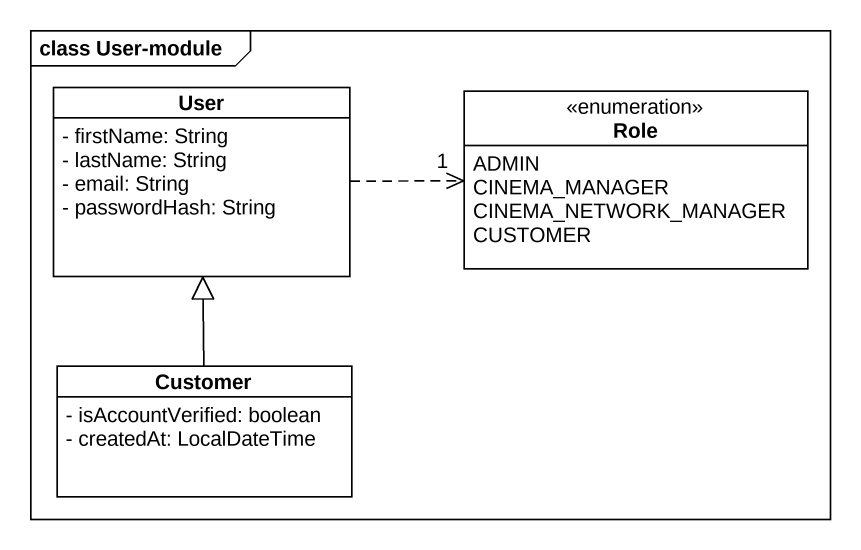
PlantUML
@startuml
mainframe class User-module
hide circle
hide empty members
skinparam classAttributeIconSize 0
class User {
  - firstName: String
  - lastName: String
  - email: String
  - passwordHash: String
}
enum Role {
  ADMIN
  CINEMA_MANAGER
  CINEMA_NETWORK_MANAGER
  CUSTOMER
}
class Customer {
  - isAccountVerified: boolean
  - createdAt: LocalDateTime
}
User .right.> "1" Role
Customer -up-|> User
@enduml
